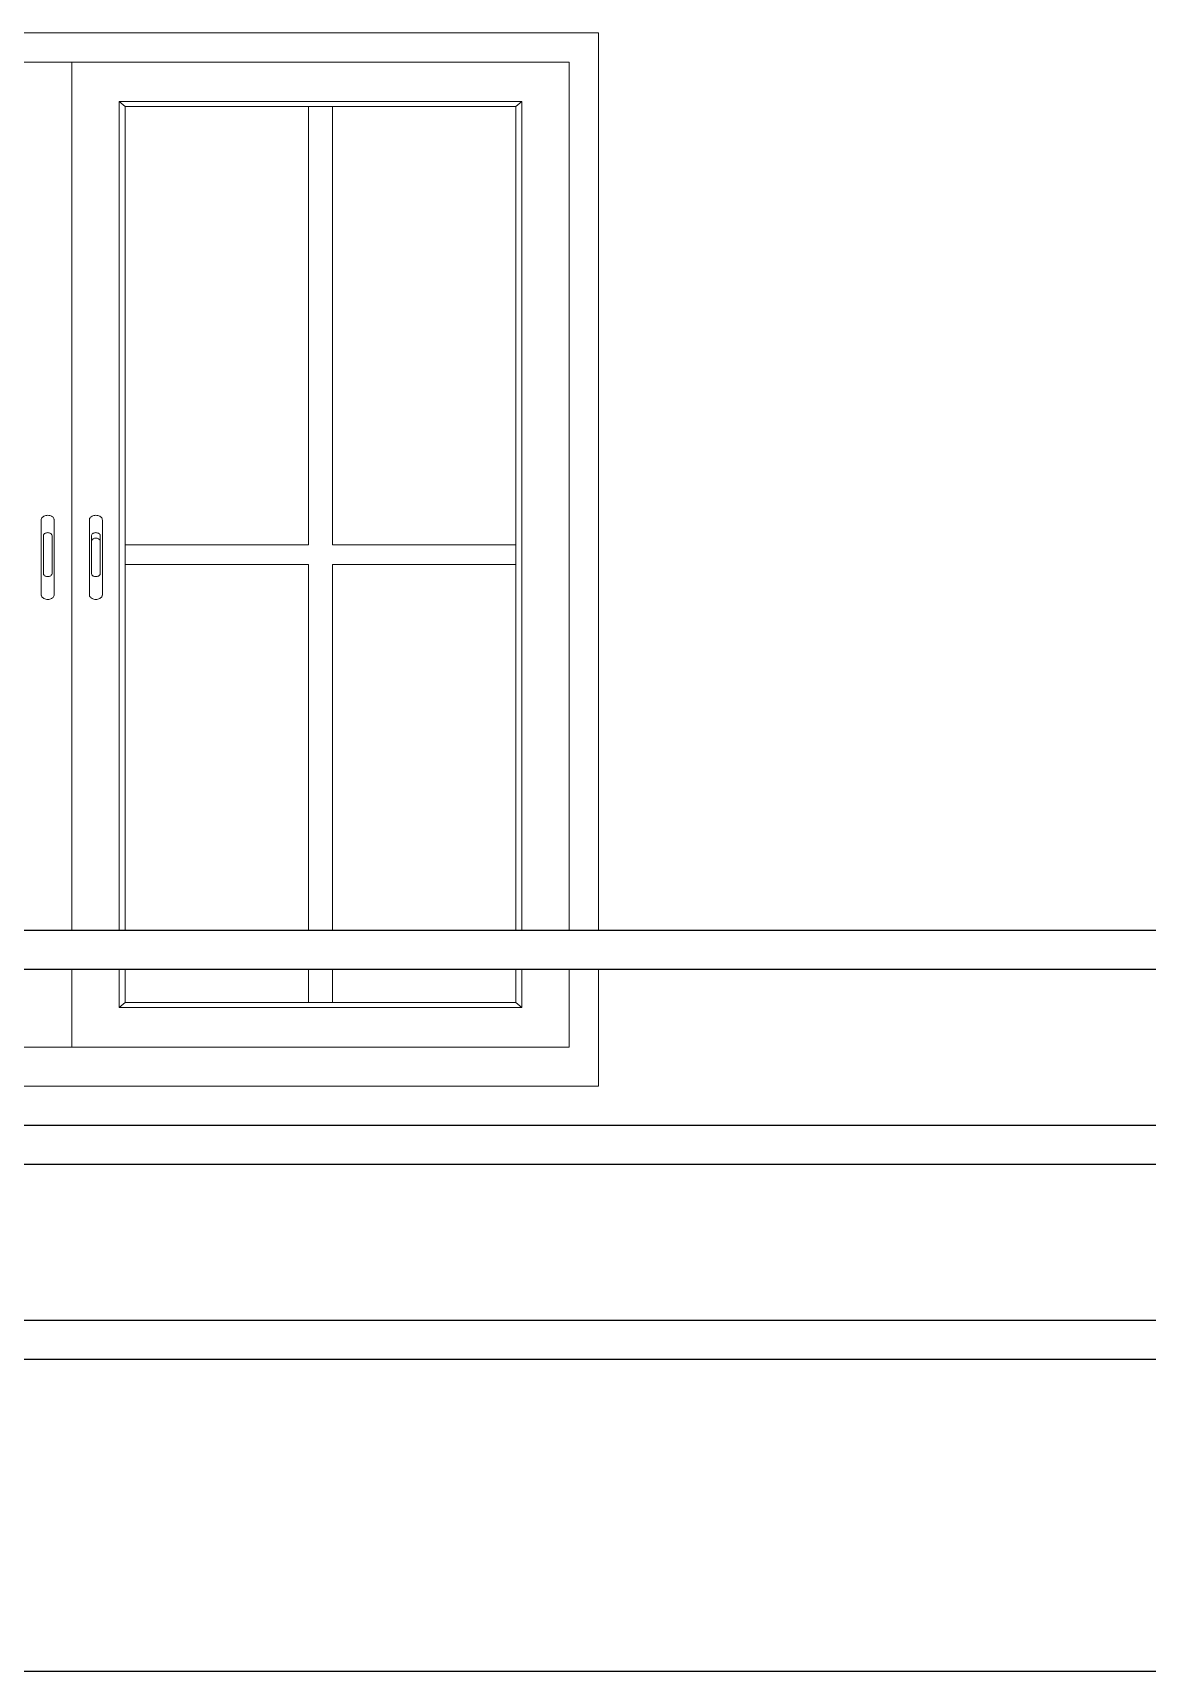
# Model space of a CAD drawing. Header units: inches. Extents: x -5096374 to -5070857, y -3259973 to -3243900.
# Drawn here: x -5072233.7 to -5072176.6, y -3259178.1 to -3259094.1 of the extents above; entities that cross this region are included whole.
import ezdxf

# ---------------------------------------------------------------- set-up
doc = ezdxf.new("R2010")
doc.units = ezdxf.units.IN
doc.header["$LTSCALE"] = 2
doc.header["$MEASUREMENT"] = 0
doc.layers.get('0').update_dxf_attribs({"linetype": 'CONTINUOUS'})
doc.layers.add('window', color=4, linetype='CONTINUOUS', lineweight=13)

msp = doc.modelspace()

# ---------------------------------------------------------------- linework, layer by layer
at = {"ltscale": 0.5}
for p, q in [((-5072498.635, -3259140.096), (-5072073.957, -3259140.096)), ((-5072498.635, -3259142.096), (-5072073.957, -3259142.096)), ((-5072498.635, -3259150.096), (-5072073.957, -3259150.096)), ((-5072498.635, -3259152.096), (-5072073.957, -3259152.096)), ((-5072498.635, -3259160.096), (-5072073.957, -3259160.096)), ((-5072498.635, -3259162.096), (-5072073.957, -3259162.096)), ((-5072503.54, -3259178.096), (-5072068.957, -3259178.096))]:
    msp.add_line(p, q, dxfattribs=at)
at = {"layer": 'window'}
for p, q in [((-5072204.715, -3259094.096), (-5072294.715, -3259094.096)), ((-5072204.715, -3259140.096), (-5072204.715, -3259094.096)), ((-5072206.215, -3259095.596), (-5072257.215, -3259095.596)), ((-5072231.715, -3259095.596), (-5072231.715, -3259140.096)), ((-5072206.215, -3259140.096), (-5072206.215, -3259095.596)), ((-5072229.281, -3259140.096), (-5072229.281, -3259097.62)), ((-5072229.281, -3259097.62), (-5072208.649, -3259097.62)), ((-5072228.977, -3259097.873), (-5072229.281, -3259097.62)), ((-5072228.977, -3259140.096), (-5072228.977, -3259097.873)), ((-5072208.953, -3259097.873), (-5072228.977, -3259097.873)), ((-5072219.574, -3259097.873), (-5072219.574, -3259120.34)), ((-5072218.357, -3259097.873), (-5072218.357, -3259120.34)), ((-5072208.953, -3259097.873), (-5072208.649, -3259097.62)), ((-5072208.953, -3259097.873), (-5072208.953, -3259140.096)), ((-5072208.649, -3259097.62), (-5072208.649, -3259140.096)), ((-5072233.279, -3259119.044), (-5072233.283, -3259119.083)), ((-5072233.283, -3259119.083), (-5072233.283, -3259122.899)), ((-5072233.279, -3259119.044), (-5072233.267, -3259119.007)), ((-5072233.267, -3259119.007), (-5072233.247, -3259118.97)), ((-5072233.247, -3259118.97), (-5072233.22, -3259118.937)), ((-5072233.185, -3259118.908), (-5072233.22, -3259118.937)), ((-5072233.145, -3259118.882), (-5072233.185, -3259118.908)), ((-5072233.101, -3259118.862), (-5072233.145, -3259118.882)), ((-5072233.052, -3259118.847), (-5072233.101, -3259118.862)), ((-5072233.001, -3259118.838), (-5072233.052, -3259118.847)), ((-5072233.001, -3259118.838), (-5072232.949, -3259118.835)), ((-5072232.949, -3259118.835), (-5072232.896, -3259118.838)), ((-5072232.896, -3259118.838), (-5072232.845, -3259118.847)), ((-5072232.845, -3259118.847), (-5072232.797, -3259118.862)), ((-5072232.752, -3259118.882), (-5072232.797, -3259118.862)), ((-5072232.752, -3259118.882), (-5072232.712, -3259118.908)), ((-5072232.712, -3259118.908), (-5072232.678, -3259118.937)), ((-5072232.651, -3259118.97), (-5072232.678, -3259118.937)), ((-5072232.631, -3259119.007), (-5072232.651, -3259118.97)), ((-5072232.618, -3259119.044), (-5072232.631, -3259119.007)), ((-5072232.614, -3259119.083), (-5072232.631, -3259119.007)), ((-5072232.614, -3259119.083), (-5072232.618, -3259119.044)), ((-5072232.614, -3259122.899), (-5072232.614, -3259119.083)), ((-5072230.816, -3259119.083), (-5072230.8, -3259119.007)), ((-5072230.816, -3259119.083), (-5072230.812, -3259119.044)), ((-5072230.816, -3259122.899), (-5072230.816, -3259119.083)), ((-5072230.812, -3259119.044), (-5072230.8, -3259119.007)), ((-5072230.8, -3259119.007), (-5072230.78, -3259118.97)), ((-5072230.78, -3259118.97), (-5072230.752, -3259118.937)), ((-5072230.752, -3259118.937), (-5072230.718, -3259118.908)), ((-5072230.718, -3259118.908), (-5072230.678, -3259118.882)), ((-5072230.678, -3259118.882), (-5072230.634, -3259118.862)), ((-5072230.634, -3259118.862), (-5072230.585, -3259118.847)), ((-5072230.585, -3259118.847), (-5072230.534, -3259118.838)), ((-5072230.534, -3259118.838), (-5072230.482, -3259118.835)), ((-5072230.482, -3259118.835), (-5072230.429, -3259118.838)), ((-5072230.429, -3259118.838), (-5072230.378, -3259118.847)), ((-5072230.378, -3259118.847), (-5072230.33, -3259118.862)), ((-5072230.33, -3259118.862), (-5072230.285, -3259118.882)), ((-5072230.285, -3259118.882), (-5072230.245, -3259118.908)), ((-5072230.245, -3259118.908), (-5072230.211, -3259118.937)), ((-5072230.211, -3259118.937), (-5072230.183, -3259118.97)), ((-5072230.183, -3259118.97), (-5072230.163, -3259119.007)), ((-5072230.163, -3259119.007), (-5072230.151, -3259119.044)), ((-5072230.151, -3259119.044), (-5072230.147, -3259119.083)), ((-5072230.147, -3259119.083), (-5072230.147, -3259122.899)), ((-5072233.174, -3259119.891), (-5072233.171, -3259119.865)), ((-5072233.174, -3259121.812), (-5072233.174, -3259119.891)), ((-5072233.171, -3259119.865), (-5072233.163, -3259119.84)), ((-5072233.163, -3259119.84), (-5072233.149, -3259119.816)), ((-5072233.149, -3259119.816), (-5072233.131, -3259119.793)), ((-5072233.131, -3259119.793), (-5072233.108, -3259119.773)), ((-5072233.108, -3259119.773), (-5072233.081, -3259119.756)), ((-5072233.081, -3259119.756), (-5072233.051, -3259119.742)), ((-5072233.051, -3259119.742), (-5072233.018, -3259119.732)), ((-5072233.018, -3259119.732), (-5072232.984, -3259119.726)), ((-5072232.984, -3259119.726), (-5072232.949, -3259119.724)), ((-5072232.949, -3259119.724), (-5072232.914, -3259119.726)), ((-5072232.914, -3259119.726), (-5072232.879, -3259119.732)), ((-5072232.879, -3259119.732), (-5072232.847, -3259119.742)), ((-5072232.847, -3259119.742), (-5072232.817, -3259119.756)), ((-5072232.817, -3259119.756), (-5072232.79, -3259119.773)), ((-5072232.79, -3259119.773), (-5072232.767, -3259119.793)), ((-5072232.767, -3259119.793), (-5072232.748, -3259119.816)), ((-5072232.748, -3259119.816), (-5072232.735, -3259119.84)), ((-5072232.735, -3259119.84), (-5072232.727, -3259119.865)), ((-5072232.727, -3259119.865), (-5072232.724, -3259119.891)), ((-5072232.724, -3259119.891), (-5072232.724, -3259121.812)), ((-5072230.704, -3259119.865), (-5072230.707, -3259119.891)), ((-5072230.707, -3259121.812), (-5072230.707, -3259119.891)), ((-5072230.704, -3259120.145), (-5072230.707, -3259120.171)), ((-5072230.695, -3259119.84), (-5072230.704, -3259119.865)), ((-5072230.695, -3259120.12), (-5072230.704, -3259120.145)), ((-5072230.682, -3259119.816), (-5072230.695, -3259119.84)), ((-5072230.682, -3259120.095), (-5072230.695, -3259120.12)), ((-5072230.664, -3259119.793), (-5072230.682, -3259119.816)), ((-5072230.664, -3259120.073), (-5072230.682, -3259120.095)), ((-5072230.641, -3259119.773), (-5072230.664, -3259119.793)), ((-5072230.641, -3259120.053), (-5072230.664, -3259120.073)), ((-5072230.614, -3259119.756), (-5072230.641, -3259119.773)), ((-5072230.614, -3259120.036), (-5072230.641, -3259120.053)), ((-5072230.584, -3259119.742), (-5072230.614, -3259119.756)), ((-5072230.584, -3259120.022), (-5072230.614, -3259120.036)), ((-5072230.551, -3259119.732), (-5072230.584, -3259119.742)), ((-5072230.551, -3259120.012), (-5072230.584, -3259120.022)), ((-5072230.517, -3259119.726), (-5072230.551, -3259119.732)), ((-5072230.517, -3259120.006), (-5072230.551, -3259120.012)), ((-5072230.482, -3259119.724), (-5072230.517, -3259119.726)), ((-5072230.482, -3259120.004), (-5072230.517, -3259120.006)), ((-5072230.446, -3259119.726), (-5072230.482, -3259119.724)), ((-5072230.446, -3259120.006), (-5072230.482, -3259120.004)), ((-5072230.412, -3259119.732), (-5072230.446, -3259119.726)), ((-5072230.412, -3259120.012), (-5072230.446, -3259120.006)), ((-5072230.379, -3259119.742), (-5072230.412, -3259119.732)), ((-5072230.379, -3259120.022), (-5072230.412, -3259120.012)), ((-5072230.349, -3259119.756), (-5072230.379, -3259119.742)), ((-5072230.349, -3259120.036), (-5072230.379, -3259120.022)), ((-5072230.323, -3259119.773), (-5072230.349, -3259119.756)), ((-5072230.323, -3259120.053), (-5072230.349, -3259120.036)), ((-5072230.3, -3259119.793), (-5072230.323, -3259119.773)), ((-5072230.3, -3259120.073), (-5072230.323, -3259120.053)), ((-5072230.281, -3259119.816), (-5072230.3, -3259119.793)), ((-5072230.281, -3259120.095), (-5072230.3, -3259120.073)), ((-5072230.268, -3259119.84), (-5072230.281, -3259119.816)), ((-5072230.268, -3259120.12), (-5072230.281, -3259120.095)), ((-5072230.259, -3259119.865), (-5072230.268, -3259119.84)), ((-5072230.259, -3259120.145), (-5072230.268, -3259120.12)), ((-5072230.257, -3259119.891), (-5072230.259, -3259119.865)), ((-5072230.257, -3259120.171), (-5072230.259, -3259120.145)), ((-5072230.257, -3259120.171), (-5072230.257, -3259119.891)), ((-5072230.257, -3259121.812), (-5072230.257, -3259120.171)), ((-5072228.977, -3259120.34), (-5072219.574, -3259120.34)), ((-5072218.357, -3259120.34), (-5072208.953, -3259120.34)), ((-5072233.174, -3259121.812), (-5072233.171, -3259121.838)), ((-5072233.171, -3259121.838), (-5072233.163, -3259121.863)), ((-5072233.163, -3259121.863), (-5072233.149, -3259121.888)), ((-5072232.748, -3259121.888), (-5072232.735, -3259121.863)), ((-5072232.735, -3259121.863), (-5072232.727, -3259121.838)), ((-5072232.727, -3259121.838), (-5072232.724, -3259121.812)), ((-5072230.704, -3259121.838), (-5072230.707, -3259121.812)), ((-5072230.695, -3259121.863), (-5072230.704, -3259121.838)), ((-5072230.682, -3259121.888), (-5072230.695, -3259121.863)), ((-5072230.268, -3259121.863), (-5072230.281, -3259121.888)), ((-5072230.259, -3259121.838), (-5072230.268, -3259121.863)), ((-5072230.257, -3259121.812), (-5072230.259, -3259121.838)), ((-5072228.977, -3259121.352), (-5072219.574, -3259121.352)), ((-5072219.574, -3259121.352), (-5072219.574, -3259140.096)), ((-5072218.357, -3259121.352), (-5072208.953, -3259121.352)), ((-5072218.357, -3259121.352), (-5072218.357, -3259140.096)), ((-5072233.149, -3259121.888), (-5072233.131, -3259121.91)), ((-5072233.131, -3259121.91), (-5072233.108, -3259121.93)), ((-5072233.108, -3259121.93), (-5072233.081, -3259121.947)), ((-5072233.081, -3259121.947), (-5072233.051, -3259121.961)), ((-5072233.051, -3259121.961), (-5072233.018, -3259121.971)), ((-5072233.018, -3259121.971), (-5072232.984, -3259121.977)), ((-5072232.984, -3259121.977), (-5072232.949, -3259121.979)), ((-5072232.949, -3259121.979), (-5072232.914, -3259121.977)), ((-5072232.914, -3259121.977), (-5072232.879, -3259121.971)), ((-5072232.879, -3259121.971), (-5072232.847, -3259121.961)), ((-5072232.847, -3259121.961), (-5072232.817, -3259121.947)), ((-5072232.817, -3259121.947), (-5072232.79, -3259121.93)), ((-5072232.79, -3259121.93), (-5072232.767, -3259121.91)), ((-5072232.767, -3259121.91), (-5072232.748, -3259121.888)), ((-5072230.664, -3259121.91), (-5072230.682, -3259121.888)), ((-5072230.641, -3259121.93), (-5072230.664, -3259121.91)), ((-5072230.614, -3259121.947), (-5072230.641, -3259121.93)), ((-5072230.584, -3259121.961), (-5072230.614, -3259121.947)), ((-5072230.551, -3259121.971), (-5072230.584, -3259121.961)), ((-5072230.517, -3259121.977), (-5072230.551, -3259121.971)), ((-5072230.482, -3259121.979), (-5072230.517, -3259121.977)), ((-5072230.446, -3259121.977), (-5072230.482, -3259121.979)), ((-5072230.412, -3259121.971), (-5072230.446, -3259121.977)), ((-5072230.379, -3259121.961), (-5072230.412, -3259121.971)), ((-5072230.349, -3259121.947), (-5072230.379, -3259121.961)), ((-5072230.323, -3259121.93), (-5072230.349, -3259121.947)), ((-5072230.3, -3259121.91), (-5072230.323, -3259121.93)), ((-5072230.281, -3259121.888), (-5072230.3, -3259121.91)), ((-5072233.279, -3259122.937), (-5072233.283, -3259122.899)), ((-5072233.283, -3259122.899), (-5072233.267, -3259122.975)), ((-5072233.279, -3259122.937), (-5072233.267, -3259122.975)), ((-5072233.267, -3259122.975), (-5072233.247, -3259123.011)), ((-5072233.22, -3259123.045), (-5072233.247, -3259123.011)), ((-5072233.185, -3259123.074), (-5072233.22, -3259123.045)), ((-5072233.145, -3259123.1), (-5072233.185, -3259123.074)), ((-5072233.145, -3259123.1), (-5072233.101, -3259123.12)), ((-5072233.101, -3259123.12), (-5072233.052, -3259123.135)), ((-5072233.001, -3259123.144), (-5072233.052, -3259123.135)), ((-5072232.949, -3259123.147), (-5072233.001, -3259123.144)), ((-5072232.949, -3259123.147), (-5072232.896, -3259123.144)), ((-5072232.896, -3259123.144), (-5072232.845, -3259123.135)), ((-5072232.797, -3259123.12), (-5072232.845, -3259123.135)), ((-5072232.797, -3259123.12), (-5072232.752, -3259123.1)), ((-5072232.752, -3259123.1), (-5072232.712, -3259123.074)), ((-5072232.678, -3259123.045), (-5072232.712, -3259123.074)), ((-5072232.651, -3259123.011), (-5072232.678, -3259123.045)), ((-5072232.631, -3259122.975), (-5072232.651, -3259123.011)), ((-5072232.631, -3259122.975), (-5072232.618, -3259122.937)), ((-5072232.618, -3259122.937), (-5072232.614, -3259122.899)), ((-5072230.812, -3259122.937), (-5072230.816, -3259122.899)), ((-5072230.8, -3259122.975), (-5072230.812, -3259122.937)), ((-5072230.78, -3259123.011), (-5072230.8, -3259122.975)), ((-5072230.752, -3259123.045), (-5072230.78, -3259123.011)), ((-5072230.718, -3259123.074), (-5072230.752, -3259123.045)), ((-5072230.678, -3259123.1), (-5072230.718, -3259123.074)), ((-5072230.634, -3259123.12), (-5072230.678, -3259123.1)), ((-5072230.585, -3259123.135), (-5072230.634, -3259123.12)), ((-5072230.534, -3259123.144), (-5072230.585, -3259123.135)), ((-5072230.482, -3259123.147), (-5072230.534, -3259123.144)), ((-5072230.429, -3259123.144), (-5072230.482, -3259123.147)), ((-5072230.378, -3259123.135), (-5072230.429, -3259123.144)), ((-5072230.33, -3259123.12), (-5072230.378, -3259123.135)), ((-5072230.285, -3259123.1), (-5072230.33, -3259123.12)), ((-5072230.245, -3259123.074), (-5072230.285, -3259123.1)), ((-5072230.211, -3259123.045), (-5072230.245, -3259123.074)), ((-5072230.183, -3259123.011), (-5072230.211, -3259123.045)), ((-5072230.163, -3259122.975), (-5072230.183, -3259123.011)), ((-5072230.147, -3259122.899), (-5072230.163, -3259122.975)), ((-5072230.151, -3259122.937), (-5072230.163, -3259122.975)), ((-5072230.151, -3259122.937), (-5072230.147, -3259122.899)), ((-5072231.715, -3259142.096), (-5072231.715, -3259146.096)), ((-5072229.281, -3259144.073), (-5072229.281, -3259142.096)), ((-5072228.977, -3259143.82), (-5072228.977, -3259142.096)), ((-5072219.574, -3259142.096), (-5072219.574, -3259143.82)), ((-5072218.357, -3259142.096), (-5072218.357, -3259143.82)), ((-5072208.953, -3259142.096), (-5072208.953, -3259143.82)), ((-5072208.649, -3259142.096), (-5072208.649, -3259144.073)), ((-5072206.215, -3259146.096), (-5072206.215, -3259142.096)), ((-5072204.715, -3259148.096), (-5072204.715, -3259142.096)), ((-5072229.281, -3259144.073), (-5072228.977, -3259143.82)), ((-5072208.649, -3259144.073), (-5072229.281, -3259144.073)), ((-5072208.953, -3259143.82), (-5072228.977, -3259143.82)), ((-5072208.953, -3259143.82), (-5072208.649, -3259144.073)), ((-5072257.215, -3259146.096), (-5072206.215, -3259146.096)), ((-5072204.715, -3259148.096), (-5072258.715, -3259148.096))]:
    msp.add_line(p, q, dxfattribs=at)

doc.saveas('drawing.dxf')
